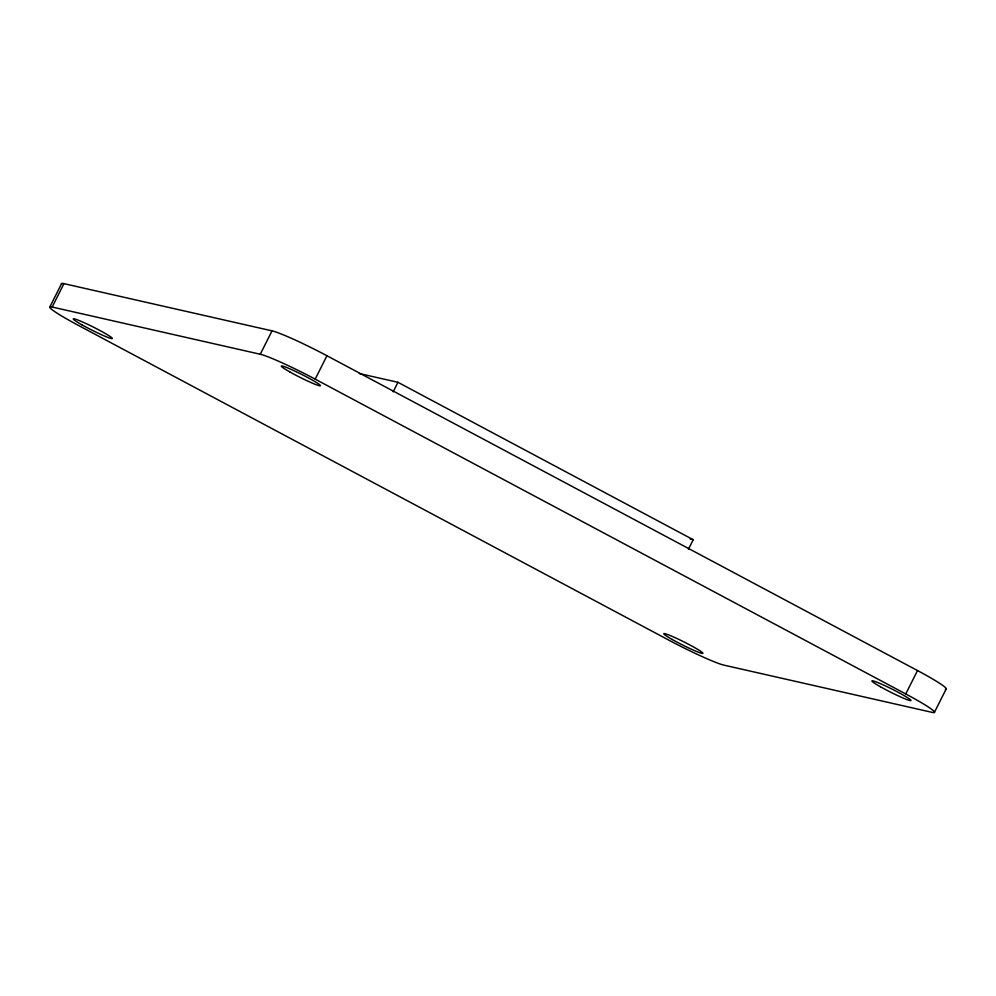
<?xml version="1.0" encoding="UTF-8"?>
<svg xmlns="http://www.w3.org/2000/svg" width="996" height="996" viewBox="0 0 996 996"><rect width="100%" height="100%" fill="white"/><g stroke="black" fill="none" stroke-linecap="round" stroke-linejoin="round"><path stroke-width="1.49" d="M49.862 306.942L61.628 283.549M52.178 307.042L260.267 354.252A48.157 3.698 26.7 0 1 315.184 379.14L905.75 693.951A48.157 3.698 26.7 0 1 932.044 712.352L723.968 665.141A48.157 3.698 26.7 0 1 669.051 640.254L78.485 325.443A48.157 3.698 26.7 0 1 52.178 307.042L63.956 283.648L272.033 330.859A48.157 3.698 26.7 0 1 326.949 355.746L917.515 670.557A48.157 3.698 26.7 0 1 945.341 689.195M260.267 354.252L272.033 330.859M315.184 379.14L326.949 355.746M393.159 391.802L397.939 382.302L693.228 539.72L688.448 549.207M905.75 693.951L917.515 670.557M934.373 712.451L946.138 689.058M359.295 373.537L397.939 382.302M690.253 539.035L693.228 539.72M61.565 284.059A48.157 3.698 26.7 0 1 63.956 283.648M81.734 324.721A21.887 1.681 26.7 0 0 112.299 338.578A21.887 1.681 26.7 0 0 84.336 322.779A21.887 1.681 26.7 0 0 81.734 324.721M289.811 371.919A21.887 1.681 26.7 0 0 320.388 385.776A21.887 1.681 26.7 0 0 292.426 369.977A21.887 1.681 26.7 0 0 289.811 371.919M672.3 639.532A21.887 1.681 26.7 0 0 702.865 653.388A21.887 1.681 26.7 0 0 674.915 637.589A21.887 1.681 26.7 0 0 672.3 639.532M880.389 686.73A21.887 1.681 26.7 0 0 910.954 700.586A21.887 1.681 26.7 0 0 882.991 684.787A21.887 1.681 26.7 0 0 880.389 686.73"/></g></svg>
